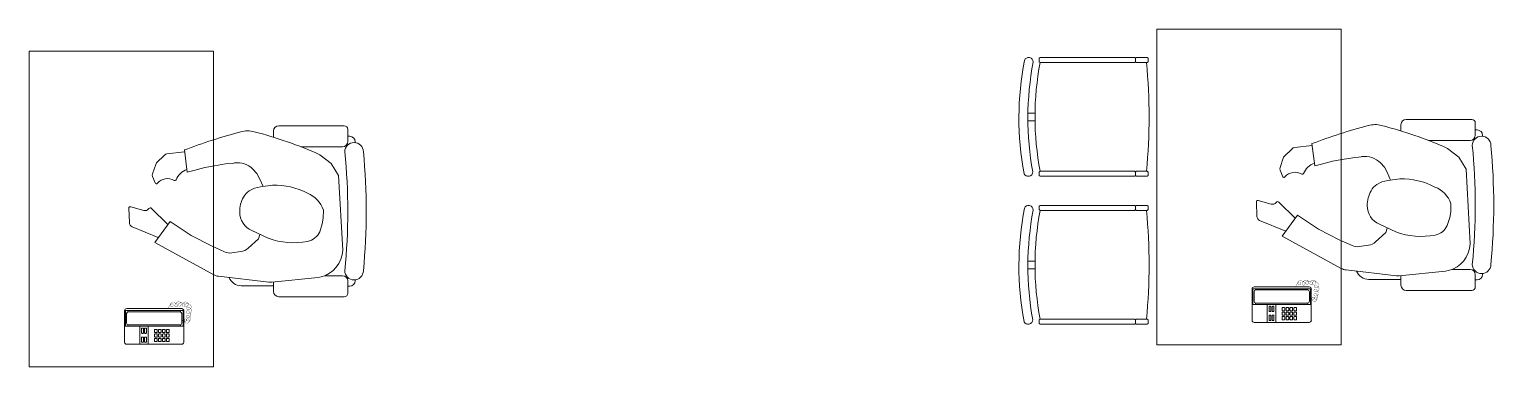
# Model space of a CAD drawing. Extents: x 2733443 to 3206532, y -1516114 to -1264405.
# Drawn here: x 3096021 to 3101585, y -1265688 to -1264405 of the extents above; entities that cross this region are included whole.
import ezdxf

# ---------------------------------------------------------------- set-up
doc = ezdxf.new("R2010")
doc.units = 0
doc.header["$MEASUREMENT"] = 0
doc.linetypes.add('1', pattern=[0, 0, 0])
for name, color, linetype in [('furniture', 33, 'Continuous'), ('HS', 251, '1'), ('JOINERY', 7, 'Continuous')]:
    doc.layers.add(name, color=color, linetype=linetype)

# ---------------------------------------------------------------- blocks, each defined once
blk = doc.blocks.new('A$C108224E9')
at = {"layer": 'furniture', "lineweight": 5}
for p, q in [((-579.3, 667.8), (-1279.3, 667.8)), ((-1279.3, 667.8), (-1279.3, -532.2)), ((-579.3, -532.2), (-579.3, 667.8)), ((-1725.4, 557.4), (-1722.3, 560.5)), ((-1725.4, 544.4), (-1725.4, 557.4)), ((-1722.3, 560.5), (-1363.4, 560.5)), ((-1363.4, 560.5), (-1360.3, 557.4)), ((-1360.3, 544.4), (-1360.3, 557.4)), ((-1725.4, 544.4), (-1722.3, 541.3)), ((-1722.3, 541.3), (-1363.4, 541.3)), ((-1360.3, 544.4), (-1363.4, 541.3)), ((-1768.9, 349), (-1741.9, 349)), ((-1768.8, 319.7), (-1741.9, 319.7)), ((-352.2, 305), (-352.2, 281.5)), ((-332.2, 325), (-83.7, 325)), ((-70, 311.3), (-70, 264.9)), ((-70, 285), (-62.7, 285)), ((-247.7, 245), (-89.9, 245)), ((-42.2, 264.5), (-42.2, 261.1)), ((-1725.4, 125.1), (-1722.3, 128.2)), ((-1725.4, 112.1), (-1725.4, 125.1)), ((-1725.4, 112.1), (-1722.3, 109)), ((-1722.3, 128.2), (-1363.4, 128.2)), ((-1363.4, 128.2), (-1360.3, 125.1)), ((-1360.3, 112.1), (-1363.4, 109)), ((-1360.3, 112.1), (-1360.3, 125.1)), ((-1722.3, 109), (-1363.4, 109)), ((-1725.4, -5), (-1722.3, -1.9)), ((-1725.4, -18), (-1725.4, -5)), ((-1725.4, -18), (-1722.3, -21.1)), ((-1722.3, -1.9), (-1363.4, -1.9)), ((-1722.3, -21.1), (-1363.4, -21.1)), ((-1363.4, -1.9), (-1360.3, -5)), ((-1360.3, -18), (-1363.4, -21.1)), ((-1360.3, -18), (-1360.3, -5)), ((-1768.9, -213.4), (-1741.9, -213.4)), ((-1768.8, -242.7), (-1741.9, -242.7)), ((-352.2, -268.7), (-352.2, -305)), ((-157.3, -245), (-89.9, -245)), ((-70, -264.9), (-70, -311.3)), ((-42.2, -261.1), (-42.2, -264.5)), ((-917.6, -318.4), (-917.6, -439.4)), ((-917.6, -318.4), (-692.6, -318.4)), ((-914.6, -318.4), (-914.6, -378.4)), ((-910.1, -330.4), (-910.1, -366.4)), ((-909.6, -311.4), (-700.6, -311.4)), ((-904.6, -318.4), (-904.6, -323.6)), ((-903.1, -323.4), (-707.1, -323.4)), ((-705.6, -318.4), (-705.6, -323.6)), ((-700.1, -330.4), (-700.1, -366.4)), ((-695.6, -318.4), (-695.6, -378.4)), ((-692.6, -320.7), (-692.6, -439.4)), ((-474.9, -283.1), (-352.2, -283.1)), ((-332.2, -325), (-83.7, -325)), ((-70, -285), (-62.7, -285)), ((-917.6, -378.4), (-692.6, -378.4)), ((-904.6, -373.3), (-904.6, -378.4)), ((-903.1, -373.4), (-707.1, -373.4)), ((-860.1, -378.4), (-860.1, -446.4)), ((-827.6, -378.4), (-827.6, -446.4)), ((-705.6, -373.3), (-705.6, -378.4)), ((-1725.4, -437.3), (-1722.3, -434.2)), ((-1725.4, -450.3), (-1725.4, -437.3)), ((-1722.3, -434.2), (-1363.4, -434.2)), ((-1363.4, -434.2), (-1360.3, -437.3)), ((-1360.3, -450.3), (-1360.3, -437.3)), ((-1725.4, -450.3), (-1722.3, -453.4)), ((-1722.3, -453.4), (-1363.4, -453.4)), ((-1360.3, -450.3), (-1363.4, -453.4)), ((-909.6, -446.4), (-700.6, -446.4)), ((-579.3, -532.2), (-1279.3, -532.2))]:
    blk.add_line(p, q, dxfattribs=at)
for points in [[(-1357.2, 541.3), (-1315.4, 541.3), (-1312.3, 544.4), (-1312.3, 557.4), (-1315.4, 560.5), (-1357.2, 560.5), (-1360.3, 557.4), (-1360.3, 544.4)], [(-1357.2, 109), (-1315.4, 109), (-1312.3, 112.1), (-1312.3, 125.1), (-1315.4, 128.2), (-1357.2, 128.2), (-1360.3, 125.1), (-1360.3, 112.1)], [(-1357.2, -21.1), (-1315.4, -21.1), (-1312.3, -18), (-1312.3, -5), (-1315.4, -1.9), (-1357.2, -1.9), (-1360.3, -5), (-1360.3, -18)], [(-1357.2, -453.4), (-1315.4, -453.4), (-1312.3, -450.3), (-1312.3, -437.3), (-1315.4, -434.2), (-1357.2, -434.2), (-1360.3, -437.3), (-1360.3, -450.3)]]:
    blk.add_lwpolyline(points, close=True, dxfattribs=at)
at = {"layer": 'furniture', "lineweight": 5, "const_width": 1}
blk.add_lwpolyline([(-751.6, -311.4, -0.184574), (-740.4, -293.9, -1.44364), (-737.7, -303.1, -0.837915), (-739.1, -289.3, -0.30536), (-717.4, -296.6, -1.584726), (-726.6, -298.5, -0.253153), (-715.4, -286, -0.874198), (-706.8, -302.5, -0.915253), (-709.4, -290.4, -0.223821), (-691.5, -292.7, -1.703343), (-697.6, -300.5, -0.588962), (-681.2, -286.7, -0.717795), (-681.8, -303.1, -0.983104), (-685.1, -292.6, -0.326362), (-666.7, -298.5, -0.758716), (-679.2, -314.3, -0.906186), (-676.6, -305.8, -0.189488), (-665.4, -313, -0.7948), (-679.9, -329.5, -1.223996), (-673.3, -321.6, -0.072149), (-666.7, -332.8, -0.645886), (-679.2, -345.9, -1.366917), (-673.3, -338, -0.078415), (-668, -348.6, -0.723006), (-679.9, -357.1, -1.105484), (-674.6, -351.2, -0.327892), (-673.3, -363, -0.446638), (-685.8, -365.7, -0.327263), (-689.7, -353.2, -1.240441), (-683.1, -357.1, -0.611307), (-700.1, -352.2)], format="xyb", dxfattribs=at)
at = {"layer": 'furniture', "lineweight": 5}
for points in [[(-853.1, -387.4, -0.414214), (-851.1, -385.4), (-848.1, -385.4, -0.414214), (-846.1, -387.4), (-846.1, -403.4, -0.414214), (-848.1, -405.4), (-851.1, -405.4, -0.414214), (-853.1, -403.4)], [(-834.6, -403.4, -0.414214), (-836.6, -405.4), (-839.6, -405.4, -0.414214), (-841.6, -403.4), (-841.6, -387.4, -0.414214), (-839.6, -385.4), (-836.6, -385.4, -0.414214), (-834.6, -387.4)], [(-846.1, -437.4, -0.414214), (-848.1, -439.4), (-851.1, -439.4, -0.414214), (-853.1, -437.4), (-853.1, -421.4, -0.414214), (-851.1, -419.4), (-848.1, -419.4, -0.414214), (-846.1, -421.4)], [(-834.6, -437.4, -0.414214), (-836.6, -439.4), (-839.6, -439.4, -0.414214), (-841.6, -437.4), (-841.6, -421.4, -0.414214), (-839.6, -419.4), (-836.6, -419.4, -0.414214), (-834.6, -421.4)], [(-795.6, -390.4, -0.414214), (-793.6, -392.4), (-793.6, -400.4, -0.414214), (-795.6, -402.4), (-801.6, -402.4, -0.414214), (-803.6, -400.4), (-803.6, -392.4, -0.414214), (-801.6, -390.4)], [(-795.6, -407.4, -0.414214), (-793.6, -409.4), (-793.6, -417.4, -0.414214), (-795.6, -419.4), (-801.6, -419.4, -0.414214), (-803.6, -417.4), (-803.6, -409.4, -0.414214), (-801.6, -407.4)], [(-795.6, -424.4, -0.414214), (-793.6, -426.4), (-793.6, -434.4, -0.414214), (-795.6, -436.4), (-801.6, -436.4, -0.414214), (-803.6, -434.4), (-803.6, -426.4, -0.414214), (-801.6, -424.4)], [(-780.6, -390.4, -0.414214), (-778.6, -392.4), (-778.6, -400.4, -0.414214), (-780.6, -402.4), (-786.6, -402.4, -0.414214), (-788.6, -400.4), (-788.6, -392.4, -0.414214), (-786.6, -390.4)], [(-780.6, -407.4, -0.414214), (-778.6, -409.4), (-778.6, -417.4, -0.414214), (-780.6, -419.4), (-786.6, -419.4, -0.414214), (-788.6, -417.4), (-788.6, -409.4, -0.414214), (-786.6, -407.4)], [(-780.6, -424.4, -0.414214), (-778.6, -426.4), (-778.6, -434.4, -0.414214), (-780.6, -436.4), (-786.6, -436.4, -0.414214), (-788.6, -434.4), (-788.6, -426.4, -0.414214), (-786.6, -424.4)], [(-765.6, -390.4, -0.414214), (-763.6, -392.4), (-763.6, -400.4, -0.414214), (-765.6, -402.4), (-771.6, -402.4, -0.414214), (-773.6, -400.4), (-773.6, -392.4, -0.414214), (-771.6, -390.4)], [(-765.6, -407.4, -0.414214), (-763.6, -409.4), (-763.6, -417.4, -0.414214), (-765.6, -419.4), (-771.6, -419.4, -0.414214), (-773.6, -417.4), (-773.6, -409.4, -0.414214), (-771.6, -407.4)], [(-765.6, -424.4, -0.414214), (-763.6, -426.4), (-763.6, -434.4, -0.414214), (-765.6, -436.4), (-771.6, -436.4, -0.414214), (-773.6, -434.4), (-773.6, -426.4, -0.414214), (-771.6, -424.4)], [(-750.6, -390.4, -0.414214), (-748.6, -392.4), (-748.6, -400.4, -0.414214), (-750.6, -402.4), (-756.6, -402.4, -0.414214), (-758.6, -400.4), (-758.6, -392.4, -0.414214), (-756.6, -390.4)], [(-750.6, -407.4, -0.414214), (-748.6, -409.4), (-748.6, -417.4, -0.414214), (-750.6, -419.4), (-756.6, -419.4, -0.414214), (-758.6, -417.4), (-758.6, -409.4, -0.414214), (-756.6, -407.4)], [(-750.6, -424.4, -0.414214), (-748.6, -426.4), (-748.6, -434.4, -0.414214), (-750.6, -436.4), (-756.6, -436.4, -0.414214), (-758.6, -434.4), (-758.6, -426.4, -0.414214), (-756.6, -424.4)]]:
    blk.add_lwpolyline(points, format="xyb", close=True, dxfattribs=at)
for centre, radius, start, end in [((-1766, 543.1), 17.3, 359.4431, 157.6466), ((-637.1, 330.2), 1165.7, 169.152, 190.4229), ((-637, 330.2), 1131.8, 169.1707, 190.4161), ((-642.9, 334.8), 1098.9, 169.1657, 190.8343), ((-3414, 334.8), 2105.6, 354.37, 5.63), ((-332.2, 305), 20, 90, 180), ((-83.7, 311.3), 13.7, 0, 90), ((-62.7, 264.5), 20.5, 0, 90), ((-89.9, 264.9), 19.9, 270, 0), ((-46.1, 226.1), 35.2, 0, 180), ((-2337.5, 0), 2267.5, 354.2765, 5.7235), ((-2337.2, 0), 2337.2, 354.4479, 5.5521), ((-1767.6, 125.9), 17.3, 202.3534, 0.5569), ((-637.1, -232.2), 1165.7, 169.152, 190.4229), ((-1766, -19.3), 17.3, 359.4431, 157.6466), ((-637, -232.2), 1131.8, 169.1707, 190.4161), ((-642.9, -227.7), 1098.9, 169.1657, 190.8343), ((-3414, -227.7), 2105.6, 354.37, 5.63), ((-474.9, -233.9), 49.2, 201.4088, 270), ((-363.8, -219.6), 50, 263.4334, 275.87), ((-89.9, -264.9), 19.9, 0, 90), ((-46.1, -226.1), 35.2, 180, 0), ((-62.7, -264.5), 20.5, 270, 0), ((-909.5, -319.6), 8.13, 90.3351, 172.0367), ((-903.1, -330.4), 7, 90, 180), ((-707.1, -330.4), 7, 0, 90), ((-700.6, -319.6), 8.13, 352.0367, 89.6649), ((-332.2, -305), 20, 180, 270), ((-83.7, -311.3), 13.7, 270, 0), ((-903.1, -366.4), 7, 180, 270), ((-707.1, -366.4), 7, 270, 0), ((-1767.6, -436.5), 17.3, 202.3534, 0.5569), ((-909.5, -438.3), 8.13, 187.9633, 269.6649), ((-700.6, -438.3), 8.13, 270.3351, 352.0367)]:
    blk.add_arc(centre, radius, start, end, dxfattribs=at)
at = {"layer": 'HS', "lineweight": 5}
for p, q in [((-679.3, 148.7), (-690.5, 232.9)), ((-575.9, 173.2), (-612.7, 166)), ((-534.7, 179.6), (-575.9, 173.2)), ((-503, 183.2), (-534.7, 179.6)), ((-500.7, 183.6), (-503, 183.2)), ((-176.1, 214.9), (-132.8, 181)), ((-132.8, 181), (-104.7, 136.2)), ((-654.5, 155.2), (-679.3, 148.7)), ((-612.7, 166), (-654.5, 155.2)), ((-415.2, 143.9), (-430.3, 159.7)), ((-405.1, 124.4), (-415.2, 143.9)), ((-391.6, 94.3), (-405.1, 124.4)), ((-104.7, 136.2), (-89.2, -148)), ((-802.7, -118.2), (-744.9, -38.9)), ((-744.9, -38.9), (-664.8, -92.4)), ((-664.8, -92.4), (-586.9, -132.1)), ((-448.4, -140.8), (-409.5, -105)), ((-409.5, -105), (-404, -88.3)), ((-579, -241.4), (-802.7, -118.2)), ((-586.9, -132.1), (-538, -154.3)), ((-510.6, -158.4), (-475.5, -153.6)), ((-369.5, -269.3), (-560.6, -247.3)), ((-182.9, -251.3), (-358.7, -269.3)), ((-171.7, -249.8), (-182.9, -251.3))]:
    blk.add_line(p, q, dxfattribs=at)
for points in [[(-689.7, 226.1), (-756.7, 218, 0.166504), (-765.5, 213.7), (-795.8, 183.8, 0.116666), (-799.4, 177.9), (-811.5, 142.2, 0.181583), (-811.1, 131.7), (-801.1, 107.4, 0.566275), (-792.6, 106.2, -0.372711), (-729.1, 117, 0.458371), (-721.9, 119.4, -0.210622), (-680.6, 158.6)], [(-355.9, 99.3, -0.128062), (-223.2, 68.1, -0.215717), (-162.6, 4.6), (-163.3, -26.5), (-167, -48.1), (-176.4, -77.7, -0.242433), (-222.6, -114.5, -0.136513), (-372, -102.8), (-434, -73.6, -0.297129), (-480.4, -2.7, -0.138986), (-465.6, 53.7, -0.105167), (-444.1, 78), (-424.6, 88.1), (-401.5, 93.1), (-356, 98.8)], [(-753.7, -50.4), (-816.4, 11.1, 0.445833), (-825, 10.6), (-826.3, 8.9, -0.30427), (-844.6, 3), (-893.9, 17.2, 0.509983), (-901.3, 11.5), (-899.3, -43.4, 0.292523), (-888.8, -58.7), (-789.9, -100.2)]]:
    blk.add_lwpolyline(points, format="xyb", dxfattribs=at)
for centre, radius, start, end in [((91.2, -1824.7), 2201.1, 104.943, 110.8025), ((-450.6, 205.3), 100, 75.7077, 104.943), ((-802.8, -1177.3), 1526.8, 65.7656, 75.7077), ((-488.2, 104.5), 80, 43.6238, 98.9287), ((-517.3, -108.8), 50, 245.5623, 277.755), ((-482.3, -104), 50, 277.755, 312.6187), ((-199.8, -142.8), 110.6, 284.7066, 357.3251), ((-554.9, -197.6), 50, 241.1589, 263.4334)]:
    blk.add_arc(centre, radius, start, end, dxfattribs=at)

msp = doc.modelspace()

# ---------------------------------------------------------------- linework, layer by layer
at = {"layer": 'furniture', "color": 251, "lineweight": 5}
for p, q in [((3096967.9764, -1264771.9139), (3097216.5275, -1264771.9139)), ((3096947.9764, -1264791.9139), (3096947.9764, -1264815.4189)), ((3097230.1783, -1264785.5647), (3097230.1783, -1264832.028)), ((3097230.1783, -1264811.9139), (3097237.4998, -1264811.9139)), ((3097052.5235, -1264851.9139), (3097210.2924, -1264851.9139)), ((3097258.023, -1264832.4371), (3097258.023, -1264835.8414)), ((3096825.2763, -1265380.026), (3096947.9764, -1265380.026)), ((3096947.9764, -1265365.5867), (3096947.9764, -1265401.9139)), ((3097142.8866, -1265341.9139), (3097210.2924, -1265341.9139)), ((3097230.1783, -1265361.7999), (3097230.1783, -1265408.2631)), ((3097230.1783, -1265381.9139), (3097237.4998, -1265381.9139)), ((3097258.023, -1265357.9864), (3097258.023, -1265361.3907)), ((3096967.9764, -1265421.9139), (3097216.5275, -1265421.9139)), ((3096382.5926, -1265474.2423), (3096607.5926, -1265474.2423)), ((3096382.5926, -1265474.2423), (3096382.5926, -1265595.2423)), ((3096385.5926, -1265474.2423), (3096385.5926, -1265534.2423)), ((3096390.0926, -1265486.2423), (3096390.0926, -1265522.2423)), ((3096390.5926, -1265467.2423), (3096599.5926, -1265467.2423)), ((3096395.5926, -1265474.2423), (3096395.5926, -1265479.4049)), ((3096397.0926, -1265479.2423), (3096593.0926, -1265479.2423)), ((3096594.5926, -1265474.2423), (3096594.5926, -1265479.4049)), ((3096600.0926, -1265486.2423), (3096600.0926, -1265522.2423)), ((3096604.5926, -1265474.2423), (3096604.5926, -1265534.2423)), ((3096607.5926, -1265476.4938), (3096607.5926, -1265595.2423)), ((3096382.5926, -1265534.2423), (3096607.5926, -1265534.2423)), ((3096395.5926, -1265529.0797), (3096395.5926, -1265534.2423)), ((3096397.0926, -1265529.2423), (3096593.0926, -1265529.2423)), ((3096440.0926, -1265534.2423), (3096440.0926, -1265602.2423)), ((3096472.5926, -1265534.2423), (3096472.5926, -1265602.2423)), ((3096594.5926, -1265529.0797), (3096594.5926, -1265534.2423)), ((3096390.5926, -1265602.2423), (3096599.5926, -1265602.2423))]:
    msp.add_line(p, q, dxfattribs=at)
msp.add_lwpolyline([(3096020.9062, -1264488.0257), (3096720.9062, -1264488.0257), (3096720.9062, -1265688.0257), (3096020.9062, -1265688.0257)], close=True, dxfattribs=at)
at = {"layer": 'furniture', "color": 251, "lineweight": 5, "const_width": 1}
msp.add_lwpolyline([(3096548.6141, -1265467.2423, -0.184574231), (3096559.7975, -1265449.7333, -1.443640278), (3096562.4289, -1265458.9478, -0.837914567), (3096561.1132, -1265445.1259, -0.305359747), (3096582.8221, -1265452.366, -1.584726143), (3096573.6123, -1265454.3405, -0.253152776), (3096584.7956, -1265441.835, -0.874198267), (3096593.3476, -1265458.2896, -0.915252501), (3096590.796, -1265446.1844, -0.223820779), (3096608.6593, -1265448.4905, -1.703342786), (3096602.5575, -1265456.3151, -0.588962067), (3096619.0036, -1265442.4932, -0.717794924), (3096618.3458, -1265458.9478, -0.98310391), (3096615.0566, -1265448.4169, -0.326361597), (3096633.4762, -1265454.3405, -0.758715637), (3096620.9772, -1265470.1369, -0.906186453), (3096623.6085, -1265461.5805, -0.189488326), (3096634.7919, -1265468.8206, -0.794799738), (3096620.3193, -1265485.2751, -1.223996382), (3096626.8978, -1265477.3769, -0.072149419), (3096633.4762, -1265488.566, -0.645886271), (3096620.9772, -1265501.7297, -1.366917007), (3096626.8978, -1265493.8315, -0.078415282), (3096632.1605, -1265504.3624, -0.723006121), (3096620.3193, -1265512.9188, -1.10548418), (3096625.5821, -1265506.9952, -0.327891892), (3096626.8978, -1265518.8425, -0.446637588), (3096614.3987, -1265521.4752, -0.327263408), (3096610.4516, -1265508.9697, -1.240440909), (3096617.0301, -1265512.9188, -0.61130724), (3096600.0926, -1265508.0291)], format="xyb", dxfattribs=at)
at = {"layer": 'furniture', "color": 251, "lineweight": 5}
for points in [[(3096447.0926, -1265543.2423, -0.414213562), (3096449.0926, -1265541.2423), (3096452.0926, -1265541.2423, -0.414213562), (3096454.0926, -1265543.2423), (3096454.0926, -1265559.2423, -0.414213562), (3096452.0926, -1265561.2423), (3096449.0926, -1265561.2423, -0.414213562), (3096447.0926, -1265559.2423)], [(3096465.5926, -1265559.2423, -0.414213562), (3096463.5926, -1265561.2423), (3096460.5926, -1265561.2423, -0.414213562), (3096458.5926, -1265559.2423), (3096458.5926, -1265543.2423, -0.414213562), (3096460.5926, -1265541.2423), (3096463.5926, -1265541.2423, -0.414213562), (3096465.5926, -1265543.2423)], [(3096504.5926, -1265546.2423, -0.414213562), (3096506.5926, -1265548.2423), (3096506.5926, -1265556.2423, -0.414213562), (3096504.5926, -1265558.2423), (3096498.5926, -1265558.2423, -0.414213562), (3096496.5926, -1265556.2423), (3096496.5926, -1265548.2423, -0.414213562), (3096498.5926, -1265546.2423)], [(3096519.5926, -1265546.2423, -0.414213562), (3096521.5926, -1265548.2423), (3096521.5926, -1265556.2423, -0.414213562), (3096519.5926, -1265558.2423), (3096513.5926, -1265558.2423, -0.414213562), (3096511.5926, -1265556.2423), (3096511.5926, -1265548.2423, -0.414213562), (3096513.5926, -1265546.2423)], [(3096534.5926, -1265546.2423, -0.414213562), (3096536.5926, -1265548.2423), (3096536.5926, -1265556.2423, -0.414213562), (3096534.5926, -1265558.2423), (3096528.5926, -1265558.2423, -0.414213562), (3096526.5926, -1265556.2423), (3096526.5926, -1265548.2423, -0.414213562), (3096528.5926, -1265546.2423)], [(3096549.5926, -1265546.2423, -0.414213562), (3096551.5926, -1265548.2423), (3096551.5926, -1265556.2423, -0.414213562), (3096549.5926, -1265558.2423), (3096543.5926, -1265558.2423, -0.414213562), (3096541.5926, -1265556.2423), (3096541.5926, -1265548.2423, -0.414213562), (3096543.5926, -1265546.2423)], [(3096454.0926, -1265593.2423, -0.414213562), (3096452.0926, -1265595.2423), (3096449.0926, -1265595.2423, -0.414213562), (3096447.0926, -1265593.2423), (3096447.0926, -1265577.2423, -0.414213562), (3096449.0926, -1265575.2423), (3096452.0926, -1265575.2423, -0.414213562), (3096454.0926, -1265577.2423)], [(3096465.5926, -1265593.2423, -0.414213562), (3096463.5926, -1265595.2423), (3096460.5926, -1265595.2423, -0.414213562), (3096458.5926, -1265593.2423), (3096458.5926, -1265577.2423, -0.414213562), (3096460.5926, -1265575.2423), (3096463.5926, -1265575.2423, -0.414213562), (3096465.5926, -1265577.2423)], [(3096504.5926, -1265563.2423, -0.414213562), (3096506.5926, -1265565.2423), (3096506.5926, -1265573.2423, -0.414213562), (3096504.5926, -1265575.2423), (3096498.5926, -1265575.2423, -0.414213562), (3096496.5926, -1265573.2423), (3096496.5926, -1265565.2423, -0.414213562), (3096498.5926, -1265563.2423)], [(3096504.5926, -1265580.2423, -0.414213562), (3096506.5926, -1265582.2423), (3096506.5926, -1265590.2423, -0.414213562), (3096504.5926, -1265592.2423), (3096498.5926, -1265592.2423, -0.414213562), (3096496.5926, -1265590.2423), (3096496.5926, -1265582.2423, -0.414213562), (3096498.5926, -1265580.2423)], [(3096519.5926, -1265563.2423, -0.414213562), (3096521.5926, -1265565.2423), (3096521.5926, -1265573.2423, -0.414213562), (3096519.5926, -1265575.2423), (3096513.5926, -1265575.2423, -0.414213562), (3096511.5926, -1265573.2423), (3096511.5926, -1265565.2423, -0.414213562), (3096513.5926, -1265563.2423)], [(3096519.5926, -1265580.2423, -0.414213562), (3096521.5926, -1265582.2423), (3096521.5926, -1265590.2423, -0.414213562), (3096519.5926, -1265592.2423), (3096513.5926, -1265592.2423, -0.414213562), (3096511.5926, -1265590.2423), (3096511.5926, -1265582.2423, -0.414213562), (3096513.5926, -1265580.2423)], [(3096534.5926, -1265563.2423, -0.414213562), (3096536.5926, -1265565.2423), (3096536.5926, -1265573.2423, -0.414213562), (3096534.5926, -1265575.2423), (3096528.5926, -1265575.2423, -0.414213562), (3096526.5926, -1265573.2423), (3096526.5926, -1265565.2423, -0.414213562), (3096528.5926, -1265563.2423)], [(3096534.5926, -1265580.2423, -0.414213562), (3096536.5926, -1265582.2423), (3096536.5926, -1265590.2423, -0.414213562), (3096534.5926, -1265592.2423), (3096528.5926, -1265592.2423, -0.414213562), (3096526.5926, -1265590.2423), (3096526.5926, -1265582.2423, -0.414213562), (3096528.5926, -1265580.2423)], [(3096549.5926, -1265563.2423, -0.414213562), (3096551.5926, -1265565.2423), (3096551.5926, -1265573.2423, -0.414213562), (3096549.5926, -1265575.2423), (3096543.5926, -1265575.2423, -0.414213562), (3096541.5926, -1265573.2423), (3096541.5926, -1265565.2423, -0.414213562), (3096543.5926, -1265563.2423)], [(3096549.5926, -1265580.2423, -0.414213562), (3096551.5926, -1265582.2423), (3096551.5926, -1265590.2423, -0.414213562), (3096549.5926, -1265592.2423), (3096543.5926, -1265592.2423, -0.414213562), (3096541.5926, -1265590.2423), (3096541.5926, -1265582.2423, -0.414213562), (3096543.5926, -1265580.2423)]]:
    msp.add_lwpolyline(points, format="xyb", close=True, dxfattribs=at)
for centre, radius, start, end in [((3096967.9764, -1264791.9139), 20, 90, 180), ((3097216.5275, -1264785.5647), 13.6508, 0, 90), ((3097237.4998, -1264832.4371), 20.5232, 0, 90), ((3097210.2924, -1264832.028), 19.8859, 270, 0), ((3097254.044, -1264870.7851), 35.1695, 0, 180), ((3094962.7198, -1265096.9139), 2267.4585, 354.2765, 5.7235), ((3094962.9624, -1265096.9139), 2337.2159, 354.4478707, 5.5521293), ((3097254.044, -1265323.0427), 35.1695, 180, 0), ((3096825.2763, -1265330.8203), 49.2057, 201.4087543, 270), ((3096936.3866, -1265316.5147), 50, 263.4334438, 275.8699659), ((3097210.2924, -1265361.7999), 19.8859, 0, 90), ((3097237.4998, -1265361.3907), 20.5232, 270, 0), ((3096967.9764, -1265401.9139), 20, 180, 270), ((3097216.5275, -1265408.2631), 13.6508, 270, 0), ((3096390.6401, -1265475.368), 8.1259, 90.3351182, 172.0367321), ((3096397.0926, -1265486.2423), 7, 90, 180), ((3096593.0926, -1265486.2423), 7, 0, 90), ((3096599.545, -1265475.368), 8.1259, 352.0367321, 89.6648818), ((3096397.0926, -1265522.2423), 7, 180, 270), ((3096593.0926, -1265522.2423), 7, 270, 0), ((3096390.6401, -1265594.1165), 8.1259, 187.9632679, 269.6648818), ((3096599.545, -1265594.1165), 8.1259, 270.3351182, 352.0367321)]:
    msp.add_arc(centre, radius, start, end, dxfattribs=at)
at = {"layer": 'HS', "color": 251, "lineweight": 5}
for p, q in [((3096620.8998, -1264948.1737), (3096609.6884, -1264864.0107)), ((3097124.0964, -1264881.9677), (3097167.3727, -1264915.9211)), ((3096687.5035, -1264930.9341), (3096645.6362, -1264941.7275)), ((3096724.316, -1264923.7453), (3096687.5035, -1264930.9341)), ((3096765.4582, -1264917.2815), (3096724.316, -1264923.7453)), ((3096797.216, -1264913.6973), (3096765.4582, -1264917.2815)), ((3096799.5222, -1264913.335), (3096797.216, -1264913.6973)), ((3096884.993, -1264953.0611), (3096869.8494, -1264937.1719)), ((3097167.3727, -1264915.9211), (3097195.4849, -1264960.6884)), ((3096645.6362, -1264941.7275), (3096620.8998, -1264948.1737)), ((3096895.082, -1264972.5549), (3096884.993, -1264953.0611)), ((3096908.5621, -1265002.5724), (3096895.082, -1264972.5549)), ((3097195.4849, -1264960.6884), (3097210.9426, -1265244.9107)), ((3096497.4768, -1265215.1403), (3096555.2741, -1265135.797)), ((3096555.2741, -1265135.797), (3096635.3424, -1265189.2647)), ((3096721.1455, -1265338.3122), (3096497.4768, -1265215.1403)), ((3096635.3424, -1265189.2647), (3096713.2562, -1265229.0183)), ((3096851.7378, -1265237.7459), (3096890.7273, -1265201.8697)), ((3096890.7273, -1265201.8697), (3096896.1653, -1265185.2147)), ((3096713.2562, -1265229.0183), (3096762.1655, -1265251.2434)), ((3096789.5976, -1265255.2655), (3096824.6289, -1265250.4948)), ((3096930.6687, -1265366.1867), (3096739.5467, -1265344.1862)), ((3097117.2433, -1265348.1843), (3096941.5002, -1265366.2525)), ((3097128.5114, -1265346.7623), (3097117.2433, -1265348.1843))]:
    msp.add_line(p, q, dxfattribs=at)
for points in [[(3096610.4568, -1264870.8389), (3096543.4298, -1264878.9518, 0.166503549), (3096534.6786, -1264883.1838), (3096504.4055, -1264913.1566, 0.116665963), (3096500.7483, -1264919.0147), (3096488.7037, -1264954.6643, 0.181582701), (3096489.0563, -1264965.2056), (3096499.1054, -1264989.4674, 0.566274667), (3096507.5877, -1264990.7286, -0.372710594), (3096571.0655, -1264979.8733, 0.458370614), (3096578.2674, -1264977.5231, -0.210622193), (3096619.5804, -1264938.2693)], [(3096944.2519, -1264997.6478, -0.128062344), (3097077.0218, -1265028.7831, -0.21571655), (3097137.5963, -1265092.3396), (3097136.8508, -1265123.3724), (3097133.2257, -1265145.0208), (3097123.8208, -1265174.6035, -0.242432532), (3097077.6034, -1265211.3751, -0.136513432), (3096928.2193, -1265199.7131), (3096866.1635, -1265170.5636, -0.297128995), (3096819.8281, -1265099.6429, -0.138986281), (3096834.5566, -1265043.2243, -0.1051671), (3096856.1158, -1265018.9391), (3096875.6096, -1265008.8502), (3096898.7081, -1265003.816), (3096944.1799, -1264998.0772)], [(3096546.4737, -1265147.3439), (3096483.7614, -1265085.7662, 0.445832703), (3096475.2093, -1265086.3013), (3096473.8663, -1265087.9981, -0.304270321), (3096455.5378, -1265093.8798), (3096406.2391, -1265079.6921, 0.509982512), (3096398.8897, -1265085.4312), (3096400.8325, -1265140.3016, 0.292522953), (3096411.4192, -1265155.6257), (3096510.3271, -1265197.1022)]]:
    msp.add_lwpolyline(points, format="xyb", dxfattribs=at)
for centre, radius, start, end in [((3097391.3962, -1266921.6017), 2201.0787, 104.9430015, 110.8024903), ((3096849.6162, -1264891.5755), 100, 75.7076754, 104.9430015), ((3096497.373, -1266274.2545), 1526.8415, 65.7656058, 75.7076754), ((3096811.9386, -1264992.3656), 80, 43.623817, 98.9286635), ((3096782.8507, -1265205.7228), 50, 245.5622975, 277.7550305), ((3096817.882, -1265200.9521), 50, 277.7550305, 312.618731), ((3097100.4234, -1265239.7472), 110.6398, 284.7065507, 357.3250612), ((3096745.2646, -1265294.5142), 50, 241.1589061, 263.4334438)]:
    msp.add_arc(centre, radius, start, end, dxfattribs=at)

# ---------------------------------------------------------------- block references
at = {"layer": 'JOINERY', "color": 251, "lineweight": 5, "ltscale": 1000}
msp.add_blockref('A$C108224E9', (3101581.3372, -1265072.9308), dxfattribs=at)

doc.saveas('drawing.dxf')
